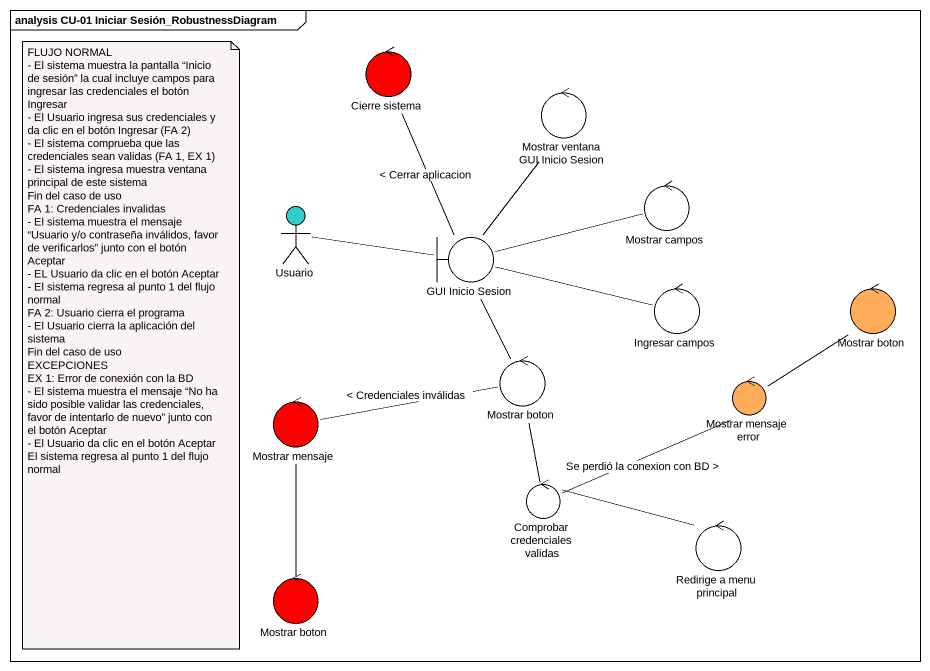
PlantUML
@startuml
mainframe analysis CU-01 Iniciar Sesión_RobustnessDiagram
control "Cierre sistema" as Cierre_sistema #FF0000
control "Mostrar ventana GUI Inicio Sesion" as Mostrar_ventana_GUI_Inicio
control "Mostrar campos" as Mostrar_campos
actor Usuario #33CCCC
boundary "GUI Inicio Sesion" as GUI_Inicio_Sesion
control "Ingresar campos" as Ingresar_campos
control "Mostrar boton" as Mostrar_boton #FFAD5B
control "Mostrar boton" as Mostrar_boton_2
control "Mostrar mensaje error" as Mostrar_mensaje_error #FFAD5B
control "Mostrar mensaje" as Mostrar_mensaje #FF0000
control "Comprobar credenciales validas" as Comprobar_credenciales
control "Redirige a menu principal" as Redirige_a_menu_principal
control "Mostrar boton" as Mostrar_boton_3 #FF0000
Usuario -right- GUI_Inicio_Sesion
GUI_Inicio_Sesion -up- Cierre_sistema : < Cerrar aplicacion
GUI_Inicio_Sesion -up- Mostrar_ventana_GUI_Inicio
GUI_Inicio_Sesion -right- Mostrar_campos
GUI_Inicio_Sesion -right- Ingresar_campos
GUI_Inicio_Sesion -- Mostrar_boton_2
Mostrar_boton_2 -left- Mostrar_mensaje : < Credenciales inválidas
Mostrar_boton_2 -- Comprobar_credenciales
Mostrar_mensaje_error -up- Mostrar_boton
Mostrar_mensaje -- Mostrar_boton_3
Comprobar_credenciales -right- Mostrar_mensaje_error : Se perdió la conexion con BD >
Comprobar_credenciales -right- Redirige_a_menu_principal
note as N1
  FLUJO NORMAL
  - El sistema muestra la pantalla “Inicio de sesión” la cual incluye campos para ingresar las credenciales el botón Ingresar
  - El Usuario ingresa sus credenciales y da clic en el botón Ingresar (FA 2)
  - El sistema comprueba que las credenciales sean validas (FA 1, EX 1)
  - El sistema ingresa muestra ventana principal de este sistema
  Fin del caso de uso
  FA 1: Credenciales invalidas
  - El sistema muestra el mensaje “Usuario y/o contraseña inválidos, favor de verificarlos” junto con el botón Aceptar
  - EL Usuario da clic en el botón Aceptar
  - El sistema regresa al punto 1 del flujo normal
  FA 2: Usuario cierra el programa
  - El Usuario cierra la aplicación del sistema
  Fin del caso de uso
  EXCEPCIONES
  EX 1: Error de conexión con la BD
  - El sistema muestra el mensaje “No ha sido posible validar las credenciales, favor de intentarlo de nuevo” junto con el botón Aceptar
  - El Usuario da clic en el botón Aceptar
  El sistema regresa al punto 1 del flujo normal
end note
@enduml
